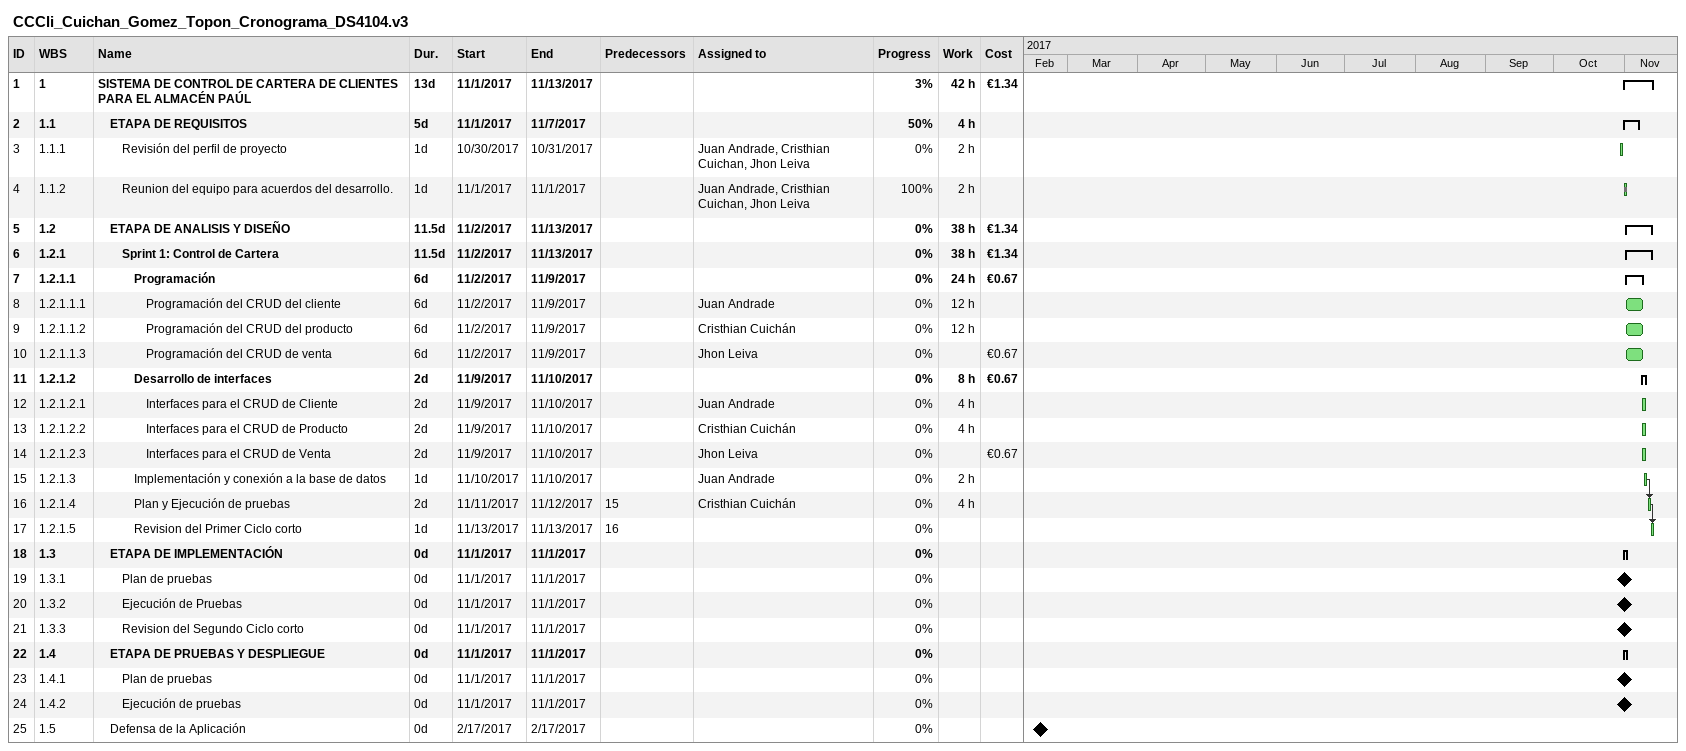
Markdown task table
CCCli_Cuichan_Gomez_Topon_Cronograma_DS4104.v3

| ID | WBS | Task | Duration | Start | Finish | Predecessors | Resources | % complete | Work (h) | Cost (€) |
|---|---|---|---|---|---|---|---|---|---|---|
| 1 | 1 | **SISTEMA DE CONTROL DE CARTERA DE CLIENTES PARA EL ALMACÉN PAÚL** | 13d | 2017-11-01 | 2017-11-13 |  |  | 3 | 42 | 1.34 |
| 2 | 1.1 | **ETAPA DE REQUISITOS** | 5d | 2017-11-01 | 2017-11-07 |  |  | 50 | 4 |  |
| 3 | 1.1.1 | Revisión del perfil de proyecto | 1d | 2017-10-30 | 2017-10-31 |  | Juan Andrade, Cristhian Cuichan, Jhon Leiva | 0 | 2 |  |
| 4 | 1.1.2 | Reunion del equipo para acuerdos del desarrollo. | 1d | 2017-11-01 | 2017-11-01 |  | Juan Andrade, Cristhian Cuichan, Jhon Leiva | 100 | 2 |  |
| 5 | 1.2 | **ETAPA DE ANALISIS Y DISEÑO** | 11.5d | 2017-11-02 | 2017-11-13 |  |  | 0 | 38 | 1.34 |
| 6 | 1.2.1 | **Sprint 1: Control de Cartera** | 11.5d | 2017-11-02 | 2017-11-13 |  |  | 0 | 38 | 1.34 |
| 7 | 1.2.1.1 | **Programación** | 6d | 2017-11-02 | 2017-11-09 |  |  | 0 | 24 | 0.67 |
| 8 | 1.2.1.1.1 | Programación del CRUD del cliente | 6d | 2017-11-02 | 2017-11-09 |  | Juan Andrade | 0 | 12 |  |
| 9 | 1.2.1.1.2 | Programación del CRUD del producto | 6d | 2017-11-02 | 2017-11-09 |  | Cristhian Cuichán | 0 | 12 |  |
| 10 | 1.2.1.1.3 | Programación del CRUD de venta | 6d | 2017-11-02 | 2017-11-09 |  | Jhon Leiva | 0 |  | 0.67 |
| 11 | 1.2.1.2 | **Desarrollo de interfaces** | 2d | 2017-11-09 | 2017-11-10 |  |  | 0 | 8 | 0.67 |
| 12 | 1.2.1.2.1 | Interfaces para el CRUD de Cliente | 2d | 2017-11-09 | 2017-11-10 |  | Juan Andrade | 0 | 4 |  |
| 13 | 1.2.1.2.2 | Interfaces para el CRUD de Producto | 2d | 2017-11-09 | 2017-11-10 |  | Cristhian Cuichán | 0 | 4 |  |
| 14 | 1.2.1.2.3 | Interfaces para el CRUD de Venta | 2d | 2017-11-09 | 2017-11-10 |  | Jhon Leiva | 0 |  | 0.67 |
| 15 | 1.2.1.3 | Implementación y conexión a la base de datos | 1d | 2017-11-10 | 2017-11-10 |  | Juan Andrade | 0 | 2 |  |
| 16 | 1.2.1.4 | Plan y Ejecución de pruebas | 2d | 2017-11-11 | 2017-11-12 | 15 | Cristhian Cuichán | 0 | 4 |  |
| 17 | 1.2.1.5 | Revision del Primer Ciclo corto | 1d | 2017-11-13 | 2017-11-13 | 16 |  | 0 |  |  |
| 18 | 1.3 | **ETAPA DE IMPLEMENTACIÓN** | 0d | 2017-11-01 | 2017-11-01 |  |  | 0 |  |  |
| 19 | 1.3.1 | Plan de pruebas | 0d | 2017-11-01 | 2017-11-01 |  |  | 0 |  |  |
| 20 | 1.3.2 | Ejecución de Pruebas | 0d | 2017-11-01 | 2017-11-01 |  |  | 0 |  |  |
| 21 | 1.3.3 | Revision del Segundo Ciclo corto | 0d | 2017-11-01 | 2017-11-01 |  |  | 0 |  |  |
| 22 | 1.4 | **ETAPA DE PRUEBAS Y DESPLIEGUE** | 0d | 2017-11-01 | 2017-11-01 |  |  | 0 |  |  |
| 23 | 1.4.1 | Plan de pruebas | 0d | 2017-11-01 | 2017-11-01 |  |  | 0 |  |  |
| 24 | 1.4.2 | Ejecución de pruebas | 0d | 2017-11-01 | 2017-11-01 |  |  | 0 |  |  |
| 25 | 1.5 | Defensa de la Aplicación | 0d | 2017-02-17 | 2017-02-17 |  |  | 0 |  |  |
